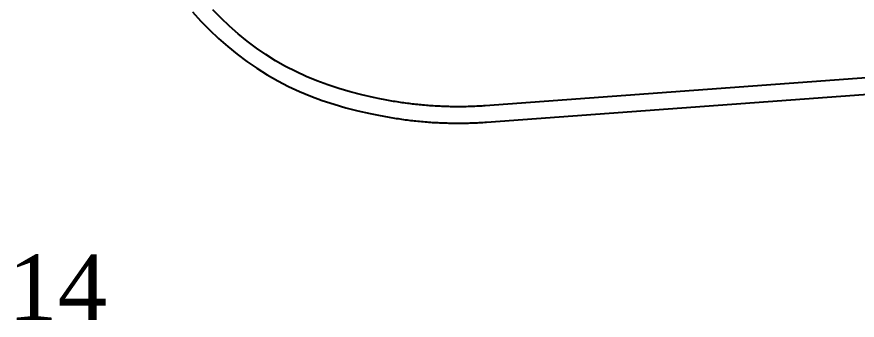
# Model space of a CAD drawing. Extents: x 708265 to 713463, y 7861946 to 7865621.
# Drawn here: x 709752.4 to 710008.8, y 7863895.1 to 7863987.5 of the extents above; entities that cross this region are included whole.
import ezdxf
from ezdxf.enums import TextEntityAlignment as Align

# ---------------------------------------------------------------- set-up
doc = ezdxf.new("R2010")
doc.units = 0
for name, color, linetype in [('011400xxxx013', 5, 'Continuous'), ('011400xxxx014', 5, 'Continuous'), ('NUMERAÇÕES', 7, 'Continuous'), ('ÁREAS', 7, 'Continuous')]:
    doc.layers.add(name, color=color, linetype=linetype)
doc.layers.add('NUMERAÇÕES DOS TALHÕES', color=7, linetype='Continuous', true_color=0xffffff)
doc.styles.add('AREAS', font='times.ttf')

# ---------------------------------------------------------------- blocks, each defined once
blk = doc.blocks.new('area_de_talhao')
at = {"layer": 'NUMERAÇÕES', "linetype": 'Continuous', "style": 'AREAS'}
blk.add_attdef('NRO', text='', height=20, dxfattribs=at).set_placement((0, 6.08), align=Align.CENTER)
at = {"layer": 'ÁREAS', "linetype": 'Continuous', "style": 'AREAS', "flags": 1}
for tag, height, p in [('AREAREAL', 0.001, (0, 0)), ('AREA', 20, (0, -23.92))]:
    blk.add_attdef(tag, text='', height=height, dxfattribs=at).set_placement(p, align=Align.CENTER)

msp = doc.modelspace()

# ---------------------------------------------------------------- linework, layer by layer
at = {"layer": '011400xxxx013'}
msp.add_lwpolyline([(710190.2, 7863981.97), (709895.35, 7863960.39), (709894.82, 7863960.36), (709894.29, 7863960.32), (709893.76, 7863960.29), (709893.24, 7863960.26), (709892.71, 7863960.23), (709892.18, 7863960.21), (709891.65, 7863960.19), (709891.12, 7863960.17), (709890.6, 7863960.15), (709890.07, 7863960.13), (709889.54, 7863960.12), (709889.01, 7863960.11), (709888.48, 7863960.1), (709887.95, 7863960.1), (709887.42, 7863960.1), (709886.89, 7863960.1), (709886.36, 7863960.1), (709885.83, 7863960.1), (709885.3, 7863960.11), (709884.77, 7863960.12), (709884.24, 7863960.13), (709883.71, 7863960.15), (709883.18, 7863960.16), (709882.65, 7863960.18), (709882.12, 7863960.2), (709881.59, 7863960.23), (709881.06, 7863960.25), (709880.53, 7863960.28), (709880, 7863960.31), (709879.47, 7863960.34), (709878.94, 7863960.38), (709878.41, 7863960.42), (709877.88, 7863960.46), (709877.36, 7863960.5), (709876.83, 7863960.55), (709876.3, 7863960.59), (709875.77, 7863960.64), (709875.24, 7863960.69), (709874.71, 7863960.75), (709874.18, 7863960.8), (709873.66, 7863960.86), (709873.13, 7863960.92), (709872.6, 7863960.99), (709872.08, 7863961.05), (709871.55, 7863961.12), (709871.02, 7863961.19), (709870.5, 7863961.26), (709869.97, 7863961.34), (709869.45, 7863961.41), (709868.92, 7863961.49), (709868.4, 7863961.57), (709867.88, 7863961.66), (709867.35, 7863961.74), (709866.83, 7863961.83), (709866.31, 7863961.92), (709865.79, 7863962.01), (709865.27, 7863962.11), (709864.75, 7863962.2), (709864.23, 7863962.3), (709863.71, 7863962.4), (709863.18, 7863962.51), (709861.21, 7863962.9), (709857.64, 7863963.72), (709854.11, 7863964.63), (709850.65, 7863965.65), (709847.25, 7863966.77), (709843.92, 7863968), (709840.67, 7863969.35), (709837.48, 7863970.81), (709834.38, 7863972.41), (709831.35, 7863974.14), (709828.39, 7863975.99), (709825.51, 7863977.98), (709822.7, 7863980.08), (709819.97, 7863982.31), (709817.31, 7863984.65), (709814.72, 7863987.1), (709812.2, 7863989.66)], dxfattribs=at)
at = {"layer": '011400xxxx014'}
msp.add_lwpolyline([(709806.01, 7863989.01), (709808.57, 7863986.22), (709811.21, 7863983.53), (709813.94, 7863980.95), (709816.74, 7863978.49), (709819.63, 7863976.14), (709822.59, 7863973.92), (709825.64, 7863971.82), (709828.78, 7863969.85), (709831.99, 7863968.01), (709835.29, 7863966.32), (709838.66, 7863964.76), (709842.1, 7863963.34), (709845.6, 7863962.05), (709849.17, 7863960.87), (709852.78, 7863959.81), (709856.45, 7863958.86), (709860.16, 7863958.01), (709862.21, 7863957.6), (709862.74, 7863957.5), (709863.28, 7863957.39), (709863.82, 7863957.29), (709864.36, 7863957.19), (709864.91, 7863957.09), (709865.45, 7863956.99), (709865.99, 7863956.9), (709866.54, 7863956.81), (709867.08, 7863956.72), (709867.62, 7863956.63), (709868.17, 7863956.55), (709868.71, 7863956.47), (709869.26, 7863956.39), (709869.81, 7863956.31), (709870.35, 7863956.23), (709870.9, 7863956.16), (709871.45, 7863956.09), (709872, 7863956.02), (709872.55, 7863955.96), (709873.09, 7863955.89), (709873.64, 7863955.83), (709874.19, 7863955.77), (709874.74, 7863955.72), (709875.29, 7863955.66), (709875.84, 7863955.61), (709876.39, 7863955.56), (709876.94, 7863955.52), (709877.5, 7863955.47), (709878.05, 7863955.43), (709878.6, 7863955.39), (709879.15, 7863955.35), (709879.7, 7863955.32), (709880.25, 7863955.29), (709880.81, 7863955.26), (709881.36, 7863955.23), (709881.91, 7863955.21), (709882.46, 7863955.18), (709883.01, 7863955.16), (709883.57, 7863955.15), (709884.12, 7863955.13), (709884.67, 7863955.12), (709885.22, 7863955.11), (709885.78, 7863955.1), (709886.33, 7863955.1), (709886.88, 7863955.1), (709887.44, 7863955.1), (709887.99, 7863955.1), (709888.54, 7863955.1), (709889.09, 7863955.11), (709889.64, 7863955.12), (709890.2, 7863955.14), (709890.75, 7863955.15), (709891.3, 7863955.17), (709891.85, 7863955.19), (709892.4, 7863955.21), (709892.95, 7863955.24), (709893.51, 7863955.27), (709894.06, 7863955.3), (709894.61, 7863955.33), (709895.16, 7863955.37), (709895.7, 7863955.41), (710178.52, 7863976.11)], dxfattribs=at)

# ---------------------------------------------------------------- block references
at = {"layer": 'NUMERAÇÕES DOS TALHÕES'}
ref = msp.add_blockref('area_de_talhao', (709764.81, 7863888.98), dxfattribs=at)
ref.add_attrib('NRO', '14', dxfattribs={"layer": 'NUMERAÇÕES', "height": 20, "style": 'AREAS'}).set_placement((709764.81, 7863895.06), align=Align.CENTER)

doc.saveas('drawing.dxf')
